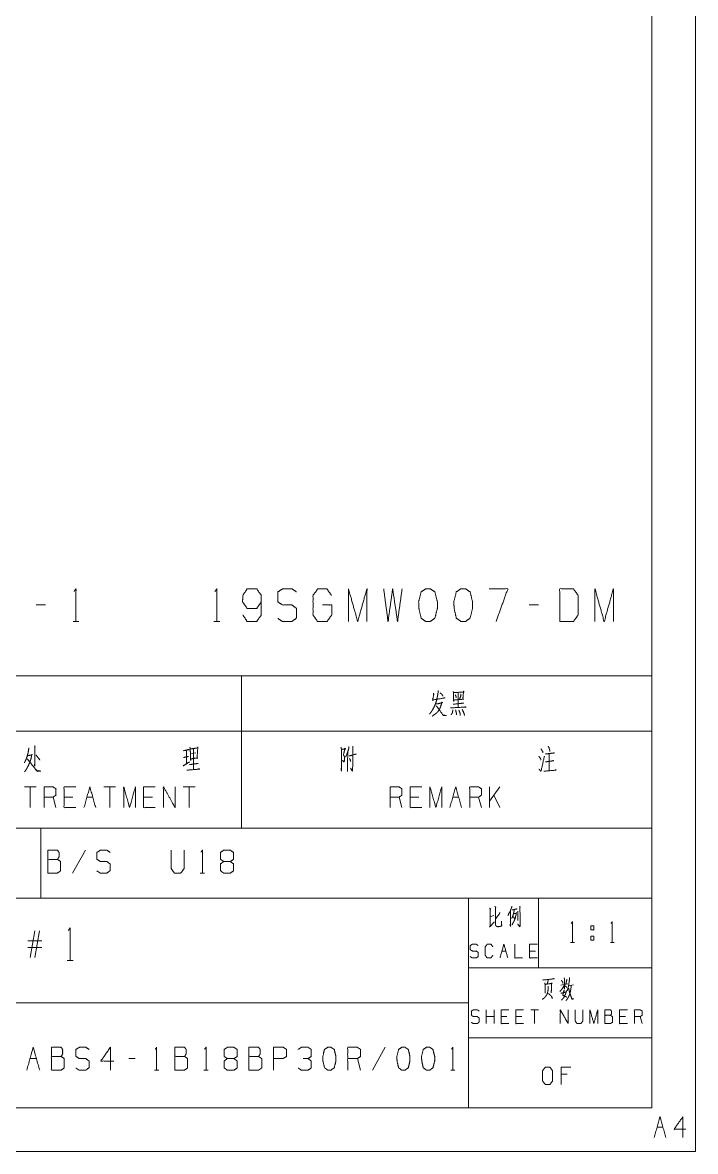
# Model space of a CAD drawing. Header units: millimetres. Extents: x 0 to 210, y 0 to 505.
# Drawn here: x 132.9 to 210, y 0 to 129.2 of the extents above; entities that cross this region are included whole.
import ezdxf

# ---------------------------------------------------------------- set-up
doc = ezdxf.new("R2010")
doc.units = ezdxf.units.MM
doc.layers.add('1', color=7, linetype='Continuous', true_color=0xffffff)

msp = doc.modelspace()

# ---------------------------------------------------------------- linework, layer by layer
at = {"layer": '1', "color": 132, "linetype": 'Continuous', "lineweight": 18}
for p, q in [((210, 0), (210, 297)), ((205, 5), (205, 292)), ((25, 37), (205, 37)), ((135, 37), (135, 29)), ((25, 29), (205, 29)), ((184, 29), (184, 5)), ((192, 29), (192, 21)), ((184, 21), (205, 21)), ((75, 17), (184, 17)), ((184, 13), (205, 13)), ((25, 5), (205, 5)), ((25, 5), (205, 5)), ((0, 0), (210, 0))]:
    msp.add_line(p, q, dxfattribs=at)
at = {"layer": '1', "color": 95, "linetype": 'Continuous', "lineweight": 18}
for p, q in [((135.513, 62.561), (134.455, 62.561)), ((192.003, 62.561), (190.945, 62.561)), ((138.685, 60.672), (139.353, 60.672)), ((154.825, 60.672), (155.493, 60.672)), ((128, 54.463), (158, 54.463)), ((158, 54.463), (158, 48.113)), ((158, 54.463), (205, 54.463)), ((205, 54.463), (205, 48.113)), ((182.799, 52.525), (182.799, 50.825)), ((128, 48.113), (158, 48.113)), ((158, 48.113), (158, 37)), ((158, 48.113), (205, 48.113)), ((205, 48.113), (205, 37)), ((152.272, 45.55), (152.75, 45.65)), ((152.502, 46.1), (152.484, 43.7)), ((193.255, 45.525), (193.255, 43.6)), ((134.449, 41.737), (133.106, 41.737)), ((133.778, 41.737), (133.778, 39.362)), ((143.555, 41.737), (142.212, 41.737)), ((142.884, 41.737), (142.884, 39.362)), ((152.661, 41.737), (151.318, 41.737)), ((151.99, 41.737), (151.99, 39.362)), ((187.578, 41.737), (186.411, 40.088)), ((186.411, 39.362), (186.411, 41.737)), ((136.726, 39.362), (136.39, 40.563)), ((138.666, 40.563), (137.659, 40.563)), ((140.271, 40.563), (140.943, 40.563)), ((147.772, 40.563), (146.765, 40.563)), ((176.372, 39.362), (176.037, 40.563)), ((178.313, 40.563), (177.306, 40.563)), ((182.194, 40.563), (182.866, 40.563)), ((185.478, 39.362), (185.142, 40.563)), ((187.578, 39.362), (186.906, 40.788)), ((128, 37), (158, 37)), ((158, 37), (205, 37)), ((140.1, 34.486), (138.617, 31.864)), ((153.267, 31.864), (153.736, 31.864)), ((186.571, 26.885), (186.893, 27.009)), ((133.758, 22.21), (134.287, 25.241)), ((134.844, 25.241), (134.315, 22.21)), ((198.014, 24.655), (198.349, 24.655)), ((198.014, 24.655), (198.014, 24.18)), ((135.094, 24.1), (133.508, 24.1)), ((135.094, 23.351), (133.508, 23.351)), ((195.702, 23.93), (196.126, 23.93)), ((200.255, 23.93), (200.679, 23.93)), ((187.829, 22.946), (188.274, 22.946)), ((191.668, 22.946), (191.001, 22.946)), ((138.016, 21.855), (138.684, 21.855)), ((194.569, 19.017), (195.359, 19.182)), ((195.476, 18.955), (196.018, 19.079)), ((186.031, 14.637), (186.031, 16.21)), ((186.921, 14.637), (186.921, 16.21)), ((192.013, 16.21), (191.123, 16.21)), ((191.568, 16.21), (191.568, 14.637)), ((186.921, 15.432), (186.031, 15.432)), ((188.396, 15.432), (187.729, 15.432)), ((190.093, 15.432), (189.426, 15.432)), ((201.974, 15.432), (201.306, 15.432)), ((203.893, 14.637), (203.671, 15.432)), ((174.461, 11.925), (172.978, 9.303)), ((133.747, 10.628), (134.489, 10.628)), ((145.804, 10.628), (145.062, 10.628)), ((171.633, 9.303), (171.262, 10.628)), ((148.027, 9.303), (148.496, 9.303)), ((153.685, 9.303), (154.153, 9.303)), ((181.972, 9.303), (182.44, 9.303)), ((195.315, 8.851), (194.628, 8.851)), ((205.606, 2.781), (206.277, 2.781))]:
    msp.add_line(p, q, dxfattribs=at)
for points, knots in [([(138.796, 64.097), (139.019, 64.412), (139.019, 60.672)], [0, 0, 0.0934886, 1, 1]), ([(154.936, 64.097), (155.159, 64.412), (155.159, 60.672)], [0, 0, 0.0934886, 1, 1]), ([(158.136, 61.42), (158.637, 60.672), (159.723, 60.672), (160.251, 61.42), (160.251, 63.664), (159.723, 64.412), (158.637, 64.412), (158.136, 63.664), (158.108, 62.916), (158.637, 62.168), (159.723, 62.168), (160.251, 62.916)], [0, 0, 0.0768562, 0.1695251, 0.2477284, 0.4392959, 0.5174992, 0.6101682, 0.6870243, 0.7509245, 0.8291278, 0.9217967, 1, 1]), ([(162.143, 61.026), (162.672, 60.672), (163.758, 60.672), (164.286, 61.065), (164.286, 62.168), (163.758, 62.561), (162.7, 62.561), (162.143, 62.916), (162.143, 64.058), (162.7, 64.412), (163.758, 64.412), (164.286, 64.058)], [0, 0, 0.0680354, 0.184055, 0.254519, 0.3723347, 0.442799, 0.5558439, 0.62637, 0.7483936, 0.8189197, 0.9319646, 1, 1]), ([(167.264, 62.561), (168.321, 62.561), (168.321, 61.42), (167.793, 60.672), (166.707, 60.672), (166.178, 61.42), (166.178, 63.664), (166.735, 64.412), (167.765, 64.412), (168.294, 63.664)], [0, 0, 0.103295, 0.214795, 0.3042603, 0.4102745, 0.4997399, 0.7188951, 0.8099567, 0.9105346, 1, 1]), ([(170.241, 60.672), (170.241, 64.412), (171.299, 60.672), (172.356, 64.412), (172.356, 60.672)], [0, 0, 0.2451919, 0.5000001, 0.7548081, 1, 1]), ([(174.276, 64.412), (174.777, 60.672), (175.306, 64.412), (175.863, 60.672), (176.391, 64.412)], [0, 0, 0.2497455, 0.4997421, 0.7500032, 1, 1]), ([(179.619, 60.672), (180.148, 61.065), (180.426, 62.168), (180.426, 62.916), (180.148, 64.058), (179.619, 64.412), (179.09, 64.412), (178.562, 64.058), (178.283, 62.916), (178.311, 62.168), (178.562, 61.065), (179.09, 60.672), (179.619, 60.672)], [0, 0, 0.0675253, 0.1839712, 0.2605835, 0.3809431, 0.4461411, 0.5003058, 0.5655038, 0.6858635, 0.7625288, 0.87831, 0.9458353, 1, 1]), ([(183.654, 60.672), (184.183, 61.065), (184.461, 62.168), (184.461, 62.916), (184.183, 64.058), (183.654, 64.412), (183.125, 64.412), (182.597, 64.058), (182.318, 62.916), (182.346, 62.168), (182.597, 61.065), (183.125, 60.672), (183.654, 60.672)], [0, 0, 0.0675253, 0.1839712, 0.2605835, 0.3809431, 0.4461411, 0.5003058, 0.5655038, 0.6858635, 0.7625288, 0.87831, 0.9458353, 1, 1]), ([(187.16, 60.672), (188.496, 64.412), (186.381, 64.412)], [0, 0, 0.652469, 1, 1]), ([(194.451, 60.672), (196.01, 60.672), (196.566, 61.42), (196.566, 63.664), (196.01, 64.412), (194.451, 64.412), (194.451, 60.672)], [0, 0, 0.1421353, 0.2271615, 0.4317903, 0.5168164, 0.6589518, 1, 1]), ([(198.486, 60.672), (198.486, 64.412), (199.544, 60.672), (200.601, 64.412), (200.601, 60.672)], [0, 0, 0.2451919, 0.5000002, 0.7548081, 1, 1]), ([(180.523, 52.775), (180.54, 52.575), (180.505, 52.475), (180.417, 52), (180.346, 51.675), (180.258, 51.375), (180.152, 51.1), (179.904, 50.6), (179.763, 50.375), (179.639, 50.2), (179.533, 50.075)], [0, 0, 0.0684808, 0.1046577, 0.2694449, 0.3828838, 0.4895539, 0.5900781, 0.7803539, 0.8709915, 0.9440876, 1, 1]), ([(179.993, 52.475), (180.01, 52.325), (179.887, 51.625), (179.851, 51.675), (181.301, 51.925), (181.212, 51.925), (181.106, 51.9)], [0, 0, 0.0582872, 0.3326208, 0.3562524, 0.9238443, 0.957947, 1, 1]), ([(180.753, 52.5), (180.965, 52.3), (181.035, 52.2), (181.071, 52.125)], [0, 0, 0.5866821, 0.8331365, 1, 1]), ([(182.251, 52.675), (182.269, 52.475), (182.304, 51.5), (182.287, 51.675), (183.436, 51.775), (183.347, 51.8), (183.436, 52.7), (183.471, 52.6), (182.269, 52.525)], [0, 0, 0.041725, 0.2444748, 0.2810277, 0.5206835, 0.5397721, 0.7277019, 0.7497429, 1, 1]), ([(182.481, 52.275), (182.57, 52.075), (182.587, 51.925)], [0, 0, 0.591453, 1, 1]), ([(183.135, 52.375), (183.135, 52.25), (182.976, 51.775)], [0, 0, 0.199705, 1, 1]), ([(180.258, 51.25), (180.346, 51.225), (181, 51.375), (180.947, 51.45), (180.912, 51.275), (180.788, 50.875), (180.664, 50.625), (180.505, 50.375), (180.311, 50.175), (180.116, 50.025), (179.957, 49.925), (179.833, 49.825)], [0, 0, 0.0316886, 0.2631613, 0.294853, 0.356446, 0.5008915, 0.5971244, 0.6993508, 0.7955745, 0.8802918, 0.9451154, 1, 1]), ([(180.293, 51), (180.346, 50.975), (181.124, 49.9), (181.477, 49.9), (181.124, 49.95), (180.982, 50.075)], [0, 0, 0.0256564, 0.6063987, 0.7611282, 0.9173978, 1, 1]), ([(181.916, 50.775), (183.701, 50.875), (183.648, 50.9), (183.418, 50.85)], [0, 0, 0.8588827, 0.8870413, 1, 1]), ([(182.198, 50.575), (182.181, 50.4), (182.145, 50.225), (182.092, 50.125), (182.004, 50)], [0, 0, 0.2833767, 0.5710047, 0.7533555, 1, 1]), ([(182.251, 51.2), (183.436, 51.325), (183.347, 51.325), (183.153, 51.3)], [0, 0, 0.8072062, 0.8671204, 1, 1]), ([(182.516, 50.55), (182.605, 50.175), (182.605, 49.975)], [0, 0, 0.658283, 1, 1]), ([(182.905, 50.5), (183.029, 50.175), (183.047, 50.1), (183.047, 49.925)], [0, 0, 0.5797762, 0.7082373, 1, 1]), ([(183.277, 50.6), (183.506, 50.1), (183.524, 50), (183.524, 49.925)], [0, 0, 0.7570903, 0.8968066, 1, 1]), ([(133.619, 46.2), (133.601, 46.05), (133.513, 45.55), (133.407, 45.2), (133.318, 44.95), (133.212, 44.7), (133.106, 44.5)], [0, 0, 0.0844923, 0.3685323, 0.5731152, 0.7214487, 0.8733636, 1, 1]), ([(133.442, 45.3), (134.007, 45.4), (133.954, 45.45), (133.919, 45.225), (133.848, 44.9), (133.778, 44.7), (133.672, 44.425), (133.583, 44.2), (133.442, 43.95), (133.336, 43.75), (133.124, 43.45)], [0, 0, 0.2024417, 0.2281285, 0.3084045, 0.4256332, 0.5003994, 0.6042834, 0.6894844, 0.7907163, 0.8705042, 1, 1]), ([(134.273, 46.45), (134.326, 46.325), (134.308, 46.2), (134.29, 44.125), (134.273, 44.25), (134.308, 44.525)], [0, 0, 0.0495438, 0.0956079, 0.8527688, 0.8988329, 1, 1]), ([(134.432, 45.375), (134.467, 45.35), (134.785, 44.95), (134.874, 44.8)], [0, 0, 0.0594268, 0.7610124, 1, 1]), ([(151.336, 45.875), (151.972, 46), (151.919, 46.025), (151.671, 45.925), (151.671, 44.375), (151.318, 44.15), (152.025, 44.6)], [0, 0, 0.1715023, 0.1870055, 0.257591, 0.6675263, 0.7783519, 1, 1]), ([(152.078, 46.275), (152.113, 46.075), (152.131, 45.45), (152.166, 44.75), (152.149, 44.925), (152.52, 45), (152.962, 45.025), (152.891, 45.05), (152.979, 46.3), (152.997, 46.225), (152.944, 46.2), (152.131, 46.075)], [0, 0, 0.0422001, 0.1721149, 0.3177463, 0.3542922, 0.4329732, 0.5249329, 0.5405131, 0.8008872, 0.8168987, 0.82908, 1, 1]), ([(169.395, 46.3), (169.43, 46.05), (169.43, 43.55), (169.412, 43.775), (169.43, 43.95)], [0, 0, 0.080051, 0.8726775, 0.9442349, 1, 1]), ([(169.448, 46.025), (169.925, 46.1), (169.854, 46.175), (169.678, 45.45), (169.695, 45.35), (169.766, 45.225), (169.801, 45.1), (169.801, 44.8), (169.766, 44.675), (169.713, 44.575), (169.554, 44.775), (169.731, 44.625)], [0, 0, 0.1764422, 0.2140885, 0.4866459, 0.5237361, 0.5761872, 0.6236341, 0.7332084, 0.7806553, 0.8219956, 0.9153316, 1, 1]), ([(170.296, 46.375), (170.296, 46.2), (170.208, 45.9), (170.102, 45.575), (169.996, 45.325), (169.907, 45.15)], [0, 0, 0.1349014, 0.3759905, 0.6395255, 0.848868, 1, 1]), ([(170.155, 45.7), (170.137, 43.525), (170.119, 43.725), (170.137, 43.875)], [0, 0, 0.8607709, 0.9402273, 1, 1]), ([(170.332, 45.275), (171.127, 45.5), (171.074, 45.5), (170.915, 45.425)], [0, 0, 0.7831371, 0.83338, 1, 1]), ([(170.738, 46.4), (170.756, 46.225), (170.72, 43.8), (170.72, 43.65), (170.685, 43.55), (170.473, 43.875), (170.703, 43.6)], [0, 0, 0.0488093, 0.7218071, 0.7634303, 0.7928635, 0.9005567, 1, 1]), ([(192.036, 45.25), (192.124, 45.15), (192.23, 45), (192.283, 44.9), (192.301, 44.8)], [0, 0, 0.2508936, 0.5962742, 0.8090803, 1, 1]), ([(192.071, 43.775), (192.301, 43.5), (192.69, 45.25)], [0, 0, 0.1665986, 1, 1]), ([(192.283, 46.1), (192.513, 45.775), (192.531, 45.625)], [0, 0, 0.7249155, 1, 1]), ([(192.813, 45.5), (193.626, 45.6), (193.856, 45.625), (193.786, 45.65), (193.697, 45.6)], [0, 0, 0.6677196, 0.856119, 0.9172403, 1, 1]), ([(193.114, 46.4), (193.22, 46.225), (193.273, 46.05), (193.308, 45.95), (193.308, 45.8)], [0, 0, 0.3179614, 0.6021045, 0.766914, 1, 1]), ([(133.442, 44.95), (134.573, 43.525), (134.98, 43.55), (134.962, 43.55), (134.591, 43.575), (134.396, 43.75)], [0, 0, 0.6321824, 0.7737043, 0.7798452, 0.9091071, 1, 1]), ([(151.919, 45.225), (151.901, 45.225), (151.353, 45.1)], [0, 0, 0.0304883, 1, 1]), ([(152.043, 44.3), (152.131, 44.3), (152.997, 44.425), (152.944, 44.425), (152.82, 44.4)], [0, 0, 0.0773417, 0.843128, 0.8895367, 1, 1]), ([(170.349, 45), (170.473, 44.775), (170.491, 44.625), (170.42, 44.9)], [0, 0, 0.371199, 0.5895343, 1, 1]), ([(192.813, 44.6), (193.573, 44.7), (193.75, 44.725), (193.697, 44.75), (193.626, 44.725)], [0, 0, 0.7106375, 0.8761267, 0.9304687, 1, 1]), ([(151.724, 43.65), (153.191, 43.775), (153.085, 43.8), (152.944, 43.75)], [0, 0, 0.8504379, 0.9133722, 1, 1]), ([(192.619, 43.525), (194.033, 43.65), (193.998, 43.7), (193.839, 43.625)], [0, 0, 0.8568745, 0.8938354, 1, 1]), ([(135.383, 39.362), (135.383, 41.737), (136.39, 41.737), (136.726, 41.513), (136.726, 40.788), (136.39, 40.563), (135.383, 40.563)], [0, 0, 0.4009516, 0.571035, 0.6392779, 0.7616736, 0.8299166, 1, 1]), ([(139.002, 39.362), (137.659, 39.362), (137.659, 41.737), (139.002, 41.737)], [0, 0, 0.2653902, 0.7346098, 1, 1]), ([(139.935, 39.362), (140.607, 41.737), (141.279, 39.362)], [0, 0, 0.4999997, 1, 1]), ([(144.488, 39.362), (144.488, 41.737), (145.16, 39.362), (145.832, 41.737), (145.832, 39.362)], [0, 0, 0.2451919, 0.5, 0.7548081, 1, 1]), ([(148.108, 39.362), (146.765, 39.362), (146.765, 41.737), (148.108, 41.737)], [0, 0, 0.2653902, 0.7346098, 1, 1]), ([(149.041, 39.362), (149.041, 41.737), (150.385, 39.362), (150.385, 41.737)], [0, 0, 0.3175742, 0.6824258, 1, 1]), ([(175.029, 39.362), (175.029, 41.737), (176.037, 41.737), (176.372, 41.513), (176.372, 40.788), (176.037, 40.563), (175.029, 40.563)], [0, 0, 0.4009513, 0.5710364, 0.6392778, 0.7616735, 0.829915, 1, 1]), ([(178.649, 39.362), (177.306, 39.362), (177.306, 41.737), (178.649, 41.737)], [0, 0, 0.2653921, 0.7346079, 1, 1]), ([(179.582, 39.362), (179.582, 41.737), (180.254, 39.362), (180.925, 41.737), (180.925, 39.362)], [0, 0, 0.2451919, 0.5, 0.7548081, 1, 1]), ([(184.135, 39.362), (184.135, 41.737), (185.142, 41.737), (185.478, 41.513), (185.478, 40.788), (185.142, 40.563), (184.135, 40.563)], [0, 0, 0.4009513, 0.5710364, 0.6392778, 0.7616735, 0.829915, 1, 1]), ([(135.788, 33.438), (135.788, 34.486), (136.9, 34.486), (137.076, 34.238), (137.076, 33.714), (136.9, 33.438), (135.788, 33.438), (135.788, 31.864), (136.881, 31.864), (137.251, 32.113), (137.251, 33.189), (136.9, 33.438)], [0, 0, 0.1159172, 0.2388471, 0.2724696, 0.330428, 0.3665842, 0.4895142, 0.6633895, 0.7841628, 0.8334861, 0.9524534, 1, 1]), ([(141.426, 32.113), (141.797, 31.864), (142.558, 31.864), (142.928, 32.14), (142.928, 32.913), (142.558, 33.189), (141.816, 33.189), (141.426, 33.438), (141.426, 34.238), (141.816, 34.486), (142.558, 34.486), (142.928, 34.238)], [0, 0, 0.0680353, 0.184055, 0.254519, 0.3723349, 0.4427991, 0.555844, 0.6263699, 0.7483937, 0.8189198, 0.9319647, 1, 1]), ([(149.931, 34.486), (149.931, 32.389), (150.283, 31.864), (151.024, 31.864), (151.414, 32.389), (151.414, 34.486)], [0, 0, 0.337151, 0.4385991, 0.5577808, 0.662849, 1, 1]), ([(153.345, 34.266), (153.502, 34.486), (153.502, 31.864)], [0, 0, 0.0934894, 1, 1]), ([(155.94, 33.189), (155.589, 33.438), (155.589, 34.238), (155.94, 34.486), (156.701, 34.486), (157.072, 34.238), (157.072, 33.438), (156.701, 33.189), (155.94, 33.189), (155.569, 32.913), (155.569, 32.14), (155.94, 31.864), (156.701, 31.864), (157.072, 32.113), (157.072, 32.913), (156.701, 33.189)], [0, 0, 0.0475729, 0.1360848, 0.1836578, 0.2678147, 0.3171652, 0.4056771, 0.4550275, 0.5391843, 0.5902967, 0.6757565, 0.7268686, 0.8110255, 0.860376, 0.9488877, 1, 1]), ([(186.41, 27.858), (186.557, 27.733), (186.469, 27.775), (186.498, 25.788), (186.41, 25.705), (186.966, 26.264)], [0, 0, 0.0602546, 0.0907293, 0.7146101, 0.7524964, 1, 1]), ([(187.01, 28.085), (187.127, 27.94), (187.083, 27.982), (187.083, 27.547), (187.083, 26.719), (187.083, 26.429), (187.083, 26.326), (187.098, 25.933), (187.142, 25.829), (187.201, 25.767), (187.332, 25.726), (187.596, 25.746), (187.786, 25.808), (187.801, 25.829), (187.771, 26.367)], [0, 0, 0.0508875, 0.067372, 0.1861186, 0.4123011, 0.4914655, 0.5197384, 0.6272494, 0.6579609, 0.6812734, 0.7189887, 0.79117, 0.8458391, 0.8527639, 1, 1]), ([(187.083, 26.616), (187.508, 27.154), (187.581, 27.34)], [0, 0, 0.7739803, 1, 1]), ([(188.971, 28.085), (188.956, 27.982), (188.781, 27.526), (188.634, 27.257), (188.517, 27.009)], [0, 0, 0.0890694, 0.5049793, 0.7660006, 1, 1]), ([(188.81, 27.526), (188.795, 25.767), (188.781, 25.891), (188.781, 25.912), (188.795, 26.098)], [0, 0, 0.8410125, 0.9007863, 0.910681, 1, 1]), ([(189.22, 27.609), (189.234, 27.568), (189.161, 27.278), (189.088, 27.009), (189.015, 26.823), (188.956, 26.678)], [0, 0, 0.0448937, 0.3504792, 0.635591, 0.8402241, 1, 1]), ([(189.22, 27.216), (189.512, 27.278), (189.483, 27.34), (189.454, 27.112), (189.395, 26.905), (189.366, 26.74), (189.307, 26.574), (189.234, 26.429), (189.161, 26.264), (189.088, 26.14), (189.015, 25.995), (188.956, 25.933)], [0, 0, 0.1581819, 0.1944757, 0.3158426, 0.4295681, 0.5184717, 0.6113274, 0.6971448, 0.7928574, 0.8690655, 0.954883, 1, 1]), ([(188.985, 27.671), (189.015, 27.651), (189.044, 27.651), (189.556, 27.775), (189.512, 27.775), (189.439, 27.733)], [0, 0, 0.0497815, 0.0904247, 0.8222916, 0.8832564, 1, 1]), ([(189.864, 28.065), (189.922, 27.982), (189.893, 27.961), (189.907, 25.912), (189.907, 25.891), (189.893, 25.767), (189.864, 25.726), (189.629, 26.036), (189.864, 25.746), (189.893, 25.829)], [0, 0, 0.031371, 0.0424622, 0.6764735, 0.682878, 0.7215676, 0.7372534, 0.8575667, 0.972831, 1, 1]), ([(189.644, 27.506), (189.673, 27.464), (189.644, 27.444), (189.644, 26.45), (189.629, 26.554), (189.644, 26.678)], [0, 0, 0.0387117, 0.066084, 0.824707, 0.9045166, 1, 1]), ([(189.073, 26.905), (189.205, 26.781), (189.234, 26.678)], [0, 0, 0.6272996, 1, 1]), ([(195.772, 26.105), (195.914, 26.305), (195.914, 23.93)], [0, 0, 0.0934905, 1, 1]), ([(200.325, 26.105), (200.467, 26.305), (200.467, 23.93)], [0, 0, 0.0934905, 1, 1]), ([(138.127, 25.281), (138.35, 25.596), (138.35, 21.855)], [0, 0, 0.093489, 1, 1]), ([(198.014, 25.355), (198.014, 25.83), (198.349, 25.83), (198.349, 25.355), (198.014, 25.355)], [0, 0, 0.2929079, 0.5, 0.7929079, 1, 1]), ([(198.349, 24.655), (198.349, 24.18), (198.014, 24.18)], [0, 0, 0.5858157, 1, 1]), ([(184.2, 22.3), (184.423, 22.151), (184.879, 22.151), (185.102, 22.316), (185.102, 22.78), (184.879, 22.946), (184.434, 22.946), (184.2, 23.095), (184.2, 23.575), (184.434, 23.724), (184.879, 23.724), (185.102, 23.575)], [0, 0, 0.0680328, 0.1840533, 0.2545192, 0.3723353, 0.4428015, 0.5558441, 0.6263703, 0.7483941, 0.8189203, 0.9319629, 1, 1]), ([(186.787, 22.465), (186.565, 22.151), (186.132, 22.151), (185.909, 22.465), (185.909, 23.409), (186.132, 23.724), (186.577, 23.724), (186.799, 23.409)], [0, 0, 0.1145662, 0.2433644, 0.3579342, 0.6385837, 0.7531535, 0.8854303, 1, 1]), ([(187.606, 22.151), (188.051, 23.724), (188.496, 22.151)], [0, 0, 0.4999991, 1, 1]), ([(189.304, 23.724), (189.304, 22.151), (190.193, 22.151)], [0, 0, 0.6387372, 1, 1]), ([(191.891, 22.151), (191.001, 22.151), (191.001, 23.724), (191.891, 23.724)], [0, 0, 0.265388, 0.734612, 1, 1]), ([(192.477, 19.617), (193.823, 19.762), (193.765, 19.783), (193.618, 19.762)], [0, 0, 0.8658033, 0.9055013, 1, 1]), ([(193.091, 19.679), (193.121, 19.555), (193.018, 19.162)], [0, 0, 0.2389454, 1, 1]), ([(194.657, 19.596), (194.789, 19.369), (194.818, 19.224)], [0, 0, 0.6402183, 1, 1]), ([(194.964, 19.865), (194.993, 19.721), (194.993, 18.582), (194.964, 18.727), (194.993, 18.851)], [0, 0, 0.0946538, 0.8236415, 0.9182953, 1, 1]), ([(195.257, 19.721), (195.257, 19.617), (195.14, 19.141)], [0, 0, 0.1743059, 1, 1]), ([(195.564, 19.907), (195.564, 19.783), (195.55, 19.555), (195.506, 19.265), (195.462, 18.955), (195.403, 18.706), (195.33, 18.479), (195.315, 18.416)], [0, 0, 0.0818595, 0.2322446, 0.4254282, 0.6321121, 0.800315, 0.9579495, 1, 1]), ([(193.106, 18.913), (193.135, 18.789), (193.121, 18.748), (193.106, 18.458), (193.062, 18.209), (193.018, 18.065), (192.945, 17.92), (192.857, 17.775), (192.711, 17.609), (192.565, 17.485), (192.447, 17.423)], [0, 0, 0.073226, 0.0984251, 0.2649433, 0.4097007, 0.4965874, 0.5897415, 0.686971, 0.8137956, 0.9239465, 1, 1]), ([(192.74, 19.286), (192.769, 19.12), (192.784, 18.686), (192.784, 18.106), (192.769, 18.189), (192.769, 18.334)], [0, 0, 0.1191237, 0.4272252, 0.8377952, 0.897357, 1, 1]), ([(192.769, 19.12), (193.56, 19.244), (193.516, 19.286), (193.501, 18.934), (193.501, 18.561), (193.487, 18.334), (193.472, 18.147), (193.457, 18.23), (193.487, 18.416)], [0, 0, 0.3519786, 0.3785288, 0.5334895, 0.6974239, 0.7978131, 0.8800328, 0.9170273, 1, 1]), ([(194.979, 19.037), (194.847, 18.81), (194.715, 18.603), (194.584, 18.437), (194.452, 18.292)], [0, 0, 0.2872326, 0.5551374, 0.7861826, 1, 1]), ([(194.569, 18.106), (195.198, 18.251), (195.213, 18.437), (195.213, 18.354), (195.14, 18.106), (195.037, 17.837), (194.935, 17.63), (194.818, 17.506), (194.715, 17.381), (194.642, 17.319)], [0, 0, 0.3044687, 0.3925774, 0.4316166, 0.5537098, 0.68947, 0.798366, 0.8788415, 0.9547496, 1, 1]), ([(194.949, 18.458), (194.789, 17.878), (194.891, 17.837), (195.008, 17.795), (195.125, 17.733), (195.271, 17.651)], [0, 0, 0.5291107, 0.6262988, 0.7355287, 0.8520992, 1, 1]), ([(194.993, 18.996), (195.169, 18.872), (195.257, 18.768)], [0, 0, 0.6131144, 1, 1]), ([(195.769, 18.955), (195.725, 18.603), (195.681, 18.354), (195.637, 18.147), (195.579, 17.961), (195.462, 17.713), (195.359, 17.526), (195.242, 17.361), (195.154, 17.278)], [0, 0, 0.1943723, 0.3326315, 0.448612, 0.5556457, 0.7061596, 0.8226906, 0.9338494, 1, 1]), ([(195.447, 18.686), (195.476, 18.644), (195.623, 18.065), (195.725, 17.795), (195.828, 17.506), (195.857, 17.444), (196.076, 17.464), (195.857, 17.485), (195.784, 17.609)], [0, 0, 0.0267189, 0.3417405, 0.4934779, 0.6554603, 0.6916382, 0.807834, 0.9240297, 1, 1]), ([(193.179, 18.065), (193.384, 17.878), (193.501, 17.754), (193.56, 17.671), (193.604, 17.506), (193.516, 17.713)], [0, 0, 0.2929781, 0.4735719, 0.5808543, 0.7621092, 1, 1]), ([(184.322, 14.786), (184.545, 14.637), (185.001, 14.637), (185.224, 14.802), (185.224, 15.266), (185.001, 15.432), (184.557, 15.432), (184.322, 15.581), (184.322, 16.061), (184.557, 16.21), (185.001, 16.21), (185.224, 16.061)], [0, 0, 0.0680372, 0.1840526, 0.2545187, 0.3723349, 0.4428008, 0.5558434, 0.6263697, 0.7483939, 0.8189202, 0.9319628, 1, 1]), ([(188.618, 14.637), (187.729, 14.637), (187.729, 16.21), (188.618, 16.21)], [0, 0, 0.2653909, 0.7346091, 1, 1]), ([(190.316, 14.637), (189.426, 14.637), (189.426, 16.21), (190.316, 16.21)], [0, 0, 0.2653909, 0.7346091, 1, 1]), ([(194.517, 14.637), (194.517, 16.21), (195.407, 14.637), (195.407, 16.21)], [0, 0, 0.3175741, 0.6824259, 1, 1]), ([(196.215, 16.21), (196.215, 14.951), (196.425, 14.637), (196.87, 14.637), (197.104, 14.951), (197.104, 16.21)], [0, 0, 0.3371502, 0.4385967, 0.5577826, 0.6628498, 1, 1]), ([(197.912, 14.637), (197.912, 16.21), (198.357, 14.637), (198.802, 16.21), (198.802, 14.637)], [0, 0, 0.2451919, 0.4999996, 0.7548081, 1, 1]), ([(199.609, 15.581), (199.609, 16.21), (200.276, 16.21), (200.382, 16.061), (200.382, 15.746), (200.276, 15.581), (199.609, 15.581), (199.609, 14.637), (200.265, 14.637), (200.487, 14.786), (200.487, 15.432), (200.276, 15.581)], [0, 0, 0.1159177, 0.2388479, 0.2724691, 0.3304281, 0.3665831, 0.4895133, 0.6633897, 0.7841609, 0.8334856, 0.9524537, 1, 1]), ([(202.196, 14.637), (201.306, 14.637), (201.306, 16.21), (202.196, 16.21)], [0, 0, 0.265388, 0.734612, 1, 1]), ([(203.004, 14.637), (203.004, 16.21), (203.671, 16.21), (203.893, 16.061), (203.893, 15.581), (203.671, 15.432), (203.004, 15.432)], [0, 0, 0.4009542, 0.5710383, 0.6392788, 0.7616754, 0.8299159, 1, 1]), ([(133.377, 9.303), (134.118, 11.925), (134.86, 9.303)], [0, 0, 0.4999997, 1, 1]), ([(136.205, 10.876), (136.205, 11.925), (137.318, 11.925), (137.493, 11.677), (137.493, 11.152), (137.318, 10.876), (136.205, 10.876), (136.205, 9.303), (137.298, 9.303), (137.669, 9.551), (137.669, 10.628), (137.318, 10.876)], [0, 0, 0.115917, 0.238847, 0.2724693, 0.3304279, 0.366584, 0.489514, 0.6633894, 0.7841627, 0.8334859, 0.9524533, 1, 1]), ([(139.015, 9.551), (139.385, 9.303), (140.146, 9.303), (140.517, 9.579), (140.517, 10.352), (140.146, 10.628), (139.405, 10.628), (139.015, 10.876), (139.015, 11.677), (139.405, 11.925), (140.146, 11.925), (140.517, 11.677)], [0, 0, 0.0680352, 0.184055, 0.254519, 0.372335, 0.442799, 0.555844, 0.62637, 0.7483938, 0.8189198, 0.9319648, 1, 1]), ([(143.346, 10.352), (141.863, 10.352), (142.975, 11.925), (142.975, 9.303)], [0, 0, 0.2458688, 0.5652947, 1, 1]), ([(148.106, 11.704), (148.262, 11.925), (148.262, 9.303)], [0, 0, 0.0934909, 1, 1]), ([(150.349, 10.876), (150.349, 11.925), (151.461, 11.925), (151.637, 11.677), (151.637, 11.152), (151.461, 10.876), (150.349, 10.876), (150.349, 9.303), (151.442, 9.303), (151.812, 9.551), (151.812, 10.628), (151.461, 10.876)], [0, 0, 0.115917, 0.238847, 0.2724693, 0.3304279, 0.366584, 0.489514, 0.6633894, 0.7841627, 0.8334859, 0.9524533, 1, 1]), ([(153.763, 11.704), (153.919, 11.925), (153.919, 9.303)], [0, 0, 0.0934891, 1, 1]), ([(156.357, 10.628), (156.006, 10.876), (156.006, 11.677), (156.357, 11.925), (157.118, 11.925), (157.489, 11.677), (157.489, 10.876), (157.118, 10.628), (156.357, 10.628), (155.987, 10.352), (155.987, 9.579), (156.357, 9.303), (157.118, 9.303), (157.489, 9.551), (157.489, 10.352), (157.118, 10.628)], [0, 0, 0.0475729, 0.1360849, 0.1836578, 0.2678147, 0.3171651, 0.4056771, 0.4550275, 0.5391843, 0.5902966, 0.6757563, 0.7268686, 0.8110254, 0.8603759, 0.9488877, 1, 1]), ([(158.835, 10.876), (158.835, 11.925), (159.947, 11.925), (160.123, 11.677), (160.123, 11.152), (159.947, 10.876), (158.835, 10.876), (158.835, 9.303), (159.928, 9.303), (160.298, 9.551), (160.298, 10.628), (159.947, 10.876)], [0, 0, 0.1159168, 0.2388466, 0.2724688, 0.3304273, 0.3665833, 0.4895131, 0.6633881, 0.7841612, 0.8334853, 0.9524525, 1, 1]), ([(161.664, 9.303), (161.664, 11.925), (162.776, 11.925), (163.147, 11.677), (163.147, 10.876), (162.756, 10.628), (161.664, 10.628)], [0, 0, 0.4011452, 0.571311, 0.6395879, 0.7620429, 0.8328195, 1, 1]), ([(165.605, 10.628), (165.975, 10.876), (165.975, 11.677), (165.605, 11.925), (164.844, 11.925), (164.473, 11.677)], [0, 0, 0.153876, 0.4298533, 0.5837293, 0.846124, 1, 1]), ([(168.238, 9.303), (168.609, 9.579), (168.804, 10.352), (168.804, 10.876), (168.609, 11.677), (168.238, 11.925), (167.867, 11.925), (167.497, 11.677), (167.302, 10.876), (167.321, 10.352), (167.497, 9.579), (167.867, 9.303), (168.238, 9.303)], [0, 0, 0.0675265, 0.1839721, 0.2605843, 0.3809437, 0.4461426, 0.500307, 0.5655047, 0.6858644, 0.7625296, 0.8783104, 0.9458356, 1, 1]), ([(170.15, 9.303), (170.15, 11.925), (171.262, 11.925), (171.633, 11.677), (171.633, 10.876), (171.262, 10.628), (170.15, 10.628)], [0, 0, 0.4009515, 0.5710352, 0.6392778, 0.7616737, 0.8299163, 1, 1]), ([(176.724, 9.303), (177.095, 9.579), (177.29, 10.352), (177.29, 10.876), (177.095, 11.677), (176.724, 11.925), (176.353, 11.925), (175.983, 11.677), (175.788, 10.876), (175.807, 10.352), (175.983, 9.579), (176.353, 9.303), (176.724, 9.303)], [0, 0, 0.0675253, 0.1839719, 0.2605842, 0.3809445, 0.4461422, 0.5003067, 0.5655045, 0.685864, 0.7625293, 0.8783102, 0.9458356, 1, 1]), ([(179.553, 9.303), (179.924, 9.579), (180.119, 10.352), (180.119, 10.876), (179.924, 11.677), (179.553, 11.925), (179.182, 11.925), (178.811, 11.677), (178.616, 10.876), (178.636, 10.352), (178.811, 9.579), (179.182, 9.303), (179.553, 9.303)], [0, 0, 0.0675251, 0.1839705, 0.2605826, 0.3809417, 0.4461392, 0.5003035, 0.5655035, 0.6858627, 0.7625277, 0.8783082, 0.9458358, 1, 1]), ([(182.05, 11.704), (182.206, 11.925), (182.206, 9.303)], [0, 0, 0.0934891, 1, 1]), ([(164.492, 9.551), (164.844, 9.303), (165.605, 9.303), (165.975, 9.551), (165.975, 10.352), (165.605, 10.628), (165.039, 10.628)], [0, 0, 0.1241219, 0.3436872, 0.4724467, 0.7033774, 0.8367335, 1, 1]), ([(192.784, 7.671), (193.34, 7.671), (193.618, 8.064), (193.618, 9.244), (193.34, 9.637), (192.784, 9.637), (192.491, 9.244), (192.491, 8.064), (192.784, 7.671)], [0, 0, 0.1026861, 0.1916212, 0.4094781, 0.4984132, 0.6010993, 0.6916212, 0.9094781, 1, 1]), ([(194.628, 7.671), (194.628, 9.637), (195.74, 9.637)], [0, 0, 0.6387306, 1, 1]), ([(208.89, 2.531), (207.546, 2.531), (208.554, 3.956), (208.554, 1.581)], [0, 0, 0.2458687, 0.5652951, 1, 1])]:
    msp.add_open_spline(points, degree=1, knots=knots, dxfattribs=at)
for points in [[(181.859, 39.362), (182.53, 41.737), (183.202, 39.362)], [(205.27, 1.581), (205.942, 3.956), (206.613, 1.581)]]:
    msp.add_open_spline(points, degree=1, dxfattribs=at)

doc.saveas('drawing.dxf')
